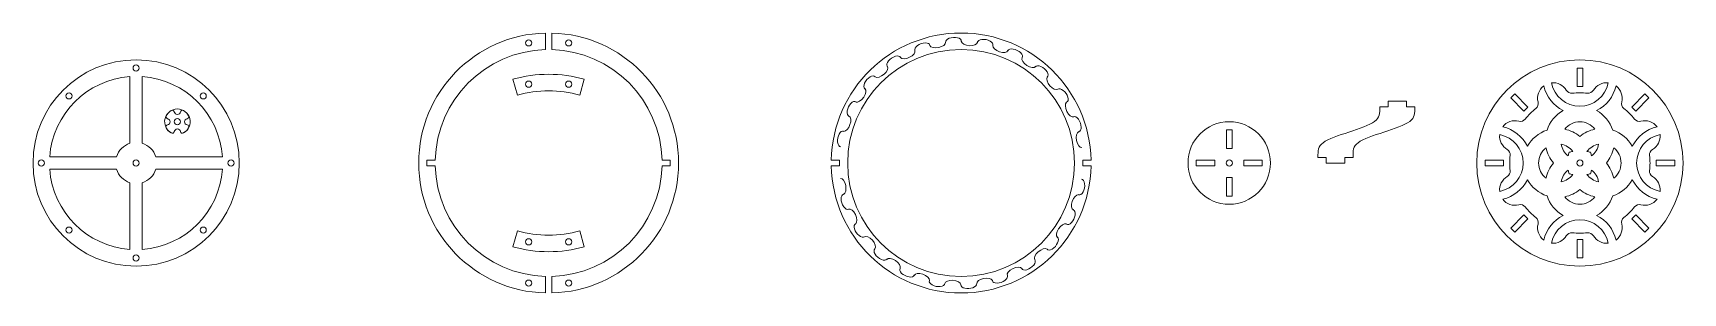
# Model space of a CAD drawing. Header units: millimetres. Extents: x -50 to 750, y -63 to 63.
import ezdxf

# ---------------------------------------------------------------- set-up
doc = ezdxf.new("R2010")
doc.units = ezdxf.units.MM
doc.layers.add('cut', color=18, linetype='Continuous', lineweight=0, true_color=0x000000)
doc.layers.add('engrave', color=3, linetype='Continuous', lineweight=0, true_color=0x00ff00)

msp = doc.modelspace()

# ---------------------------------------------------------------- linework, layer by layer
at = {"layer": 'cut'}
for p, q in [((198.41, 63), (198.41, 54.98)), ((201.59, 63), (201.59, 54.98)), ((-3, 41.89), (-3, 9.54)), ((3, 41.89), (3, 9.54)), ((184.89, 32.88), (182.69, 40.58)), ((215.11, 32.88), (217.31, 40.58)), ((698.64, 46), (701.36, 46)), ((698.64, 46), (698.64, 37)), ((701.36, 37), (701.36, 46)), ((666.51, 31.57), (668.43, 33.49)), ((674.8, 27.12), (668.43, 33.49)), ((698.64, 37), (701.36, 37)), ((731.57, 33.49), (725.2, 27.12)), ((731.57, 33.49), (733.49, 31.57)), ((607, 27.28), (603, 27.28)), ((607, 27.28), (607, 30)), ((607, 30), (616, 30)), ((616, 27.28), (616, 30)), ((616, 27.28), (620, 27.28)), ((666.51, 31.57), (672.88, 25.2)), ((672.88, 25.2), (674.8, 27.12)), ((725.2, 27.12), (727.12, 25.2)), ((727.12, 25.2), (733.49, 31.57)), ((528.64, 16), (531.36, 16)), ((528.64, 16), (528.64, 7)), ((531.36, 7), (531.36, 16)), ((-9.54, 3), (-41.89, 3)), ((9.54, 3), (41.89, 3)), ((145.02, 1.36), (141.02, 1.36)), ((141.02, 1.36), (141.02, -1.36)), ((254.98, 1.36), (258.98, 1.36)), ((258.98, 1.36), (258.98, -1.36)), ((337.01, 1.36), (341.01, 1.36)), ((341.01, 1.36), (341.01, -1.36)), ((462.99, 1.36), (458.99, 1.36)), ((458.99, 1.36), (458.99, -1.36)), ((514, -1.36), (514, 1.36)), ((523, 1.36), (514, 1.36)), ((523, -1.36), (523, 1.36)), ((528.64, 7), (531.36, 7)), ((537, 1.36), (537, -1.36)), ((546, 1.36), (537, 1.36)), ((546, 1.36), (546, -1.36)), ((577, 2.72), (573, 2.72)), ((577, 2.72), (577, 0)), ((577, 0), (586, 0)), ((586, 2.72), (586, 0)), ((586, 2.72), (590, 2.72)), ((654, -1.36), (654, 1.36)), ((663, 1.36), (654, 1.36)), ((663, -1.36), (663, 1.36)), ((737, 1.36), (737, -1.36)), ((746, 1.36), (737, 1.36)), ((746, 1.36), (746, -1.36)), ((-9.54, -3), (-41.89, -3)), ((9.54, -3), (41.89, -3)), ((141.02, -1.36), (145.02, -1.36)), ((258.98, -1.36), (254.98, -1.36)), ((341.01, -1.36), (337.01, -1.36)), ((458.99, -1.36), (462.99, -1.36)), ((514, -1.36), (523, -1.36)), ((531.36, -7), (528.64, -7)), ((528.64, -7), (528.64, -16)), ((531.36, -16), (531.36, -7)), ((537, -1.36), (546, -1.36)), ((654, -1.36), (663, -1.36)), ((737, -1.36), (746, -1.36)), ((-3, -41.89), (-3, -9.54)), ((3, -41.89), (3, -9.54)), ((531.36, -16), (528.64, -16)), ((672.88, -25.2), (666.51, -31.57)), ((668.43, -33.49), (666.51, -31.57)), ((668.43, -33.49), (674.8, -27.12)), ((674.8, -27.12), (672.88, -25.2)), ((727.12, -25.2), (725.2, -27.12)), ((725.2, -27.12), (731.57, -33.49)), ((733.49, -31.57), (727.12, -25.2)), ((733.49, -31.57), (731.57, -33.49)), ((184.89, -32.88), (182.69, -40.58)), ((215.11, -32.88), (217.31, -40.58)), ((701.36, -37), (698.64, -37)), ((698.64, -37), (698.64, -46)), ((701.36, -46), (701.36, -37)), ((701.36, -46), (698.64, -46)), ((198.41, -63), (198.41, -54.98)), ((201.59, -63), (201.59, -54.98))]:
    msp.add_line(p, q, dxfattribs=at)
for centre, radius in [((190.3, 58.21), 1.5), ((209.7, 58.21), 1.5), ((0, 0), 50), ((400, 0), 55), ((700, 0), 50), ((0, 46), 1.5), ((-32.53, 32.53), 1.5), ((32.53, 32.53), 1.5), ((190.3, 38.21), 1.5), ((209.7, 38.21), 1.5), ((20, 20), 1.5), ((530, 0), 20), ((-46, 0), 1.5), ((0, 0), 1.5), ((46, 0), 1.5), ((530, 0), 1.5), ((700, 0), 1.5), ((-32.53, -32.53), 1.5), ((32.53, -32.53), 1.5), ((190.3, -38.21), 1.5), ((209.7, -38.21), 1.5), ((0, -46), 1.5), ((190.3, -58.21), 1.5), ((209.7, -58.21), 1.5)]:
    msp.add_circle(centre, radius, dxfattribs=at)
for centre, radius, start, end in [((200, 0), 63, 91.44392, 268.55608), ((200, 0), 63, 271.44392, 88.55608), ((400, 0), 63, 1.23696, 178.76304), ((200, 0), 55, 91.65399, 178.58309), ((200, 0), 55, 1.41691, 88.34601), ((0, 0), 42, 94.09604, 175.90396), ((0, 0), 42, 4.09604, 85.90396), ((200, -20), 63, 74.0546, 105.9454), ((200, -20), 55, 74.0546, 105.9454), ((686.99, 31.41), 7.5, 127.01934, 194.22598), ((700, 41.5), 18, 193.1658, 243.30436), ((686.99, 31.41), 7.5, 30.77402, 95.66636), ((700, 41.5), 14, 190.80585, 349.19415), ((696.01, 36.78), 3, 210.77402, 276.19026), ((700, 0), 34, 83.80974, 96.19026), ((703.99, 36.78), 3, 263.80974, 329.22598), ((713.01, 31.41), 7.5, 84.33364, 149.22598), ((700, 41.5), 18, 296.69564, 346.8342), ((713.01, 31.41), 7.5, 345.77402, 52.98066), ((20, 20), 6.18, 298.3444, 241.6556), ((20, 20), 6.18, 118.3444, 151.6556), ((17.54, 24.56), 1, 10.06543, 118.3444), ((20, 25), 1.5, 190.06543, 349.93457), ((22.46, 24.56), 1, 61.6556, 169.93457), ((20, 20), 6.18, 28.3444, 61.6556), ((700, 0), 34, 128.80974, 141.19026), ((676.81, 28.83), 3, 308.80974, 14.22598), ((700, 10.75), 16.75, 118.86694, 161.9887), ((700, 10.75), 16.75, 18.0113, 61.13306), ((723.19, 28.83), 3, 165.77402, 231.19026), ((700, 0), 34, 38.80974, 51.19026), ((15.44, 22.46), 1, 151.6556, 259.93457), ((15.44, 17.54), 1, 100.06543, 208.3444), ((20, 20), 6.18, 208.3444, 241.6556), ((15, 20), 1.5, 280.06543, 79.93457), ((20, 15), 1.5, 10.06543, 169.93457), ((20, 20), 6.18, 298.3444, 331.6556), ((25, 20), 1.5, 100.06543, 259.93457), ((24.56, 22.46), 1, 280.06543, 28.3444), ((24.56, 17.54), 1, 331.6556, 79.93457), ((668.59, 13.01), 7.5, 75.77402, 142.98066), ((658.5, 0), 18, 26.69564, 76.8342), ((671.17, 23.19), 3, 255.77402, 321.19026), ((700, 10.75), 9.25, 37.62033, 142.37967), ((689.25, 0), 16.75, 50.0745, 78.20694), ((710.75, 0), 16.75, 101.79306, 129.9255), ((741.5, 0), 18, 103.1658, 153.30436), ((728.83, 23.19), 3, 218.80974, 284.22598), ((731.41, 13.01), 7.5, 37.01934, 104.22598), ((0, 0), 10, 107.4576, 162.5424), ((0, 0), 10, 17.4576, 72.5424), ((17.54, 15.44), 1, 241.6556, 349.93457), ((22.46, 15.44), 1, 190.06543, 298.3444), ((668.59, 13.01), 7.5, 174.33364, 239.22598), ((658.5, 0), 14, 280.80585, 79.19415), ((689.25, 0), 16.75, 108.0113, 151.13306), ((700, 10.75), 9.25, 190.26265, 232.37967), ((689.25, 0), 9.25, 37.62033, 79.73735), ((710.75, 0), 9.25, 100.26265, 142.37967), ((700, 10.75), 9.25, 307.62033, 349.73735), ((710.75, 0), 16.75, 28.86694, 71.9887), ((741.5, 0), 14, 100.80585, 259.19415), ((731.41, 13.01), 7.5, 300.77402, 5.66636), ((663.22, 3.99), 3, 353.80974, 59.22598), ((700, 0), 34, 173.80974, 186.19026), ((689.25, 0), 9.25, 127.62033, 232.37967), ((700, 10.75), 16.75, 191.79306, 219.9255), ((700, -10.75), 16.75, 140.0745, 168.20694), ((710.75, 0), 16.75, 161.9887, 168.20694), ((700, -10.75), 16.75, 101.79306, 108.0113), ((700, -10.75), 16.75, 71.9887, 78.20694), ((689.25, 0), 16.75, 11.79306, 18.0113), ((700, 10.75), 16.75, 320.0745, 348.20694), ((700, -10.75), 16.75, 11.79306, 39.9255), ((710.75, 0), 9.25, 307.62033, 52.37967), ((736.78, 3.99), 3, 120.77402, 186.19026), ((700, 0), 34, 353.80974, 6.19026), ((0, 0), 42, 184.09604, 265.90396), ((0, 0), 10, 197.4576, 252.5424), ((0, 0), 42, 274.09604, 355.90396), ((0, 0), 10, 287.4576, 342.5424), ((200, 0), 55, 181.41691, 268.34601), ((200, 0), 55, 271.65399, 358.58309), ((400, 0), 63, 181.23696, 358.76304), ((668.59, -13.01), 7.5, 120.77402, 185.66636), ((663.22, -3.99), 3, 300.77402, 6.19026), ((700, -10.75), 9.25, 127.62033, 169.73735), ((689.25, 0), 9.25, 280.26265, 322.37967), ((710.75, 0), 16.75, 191.79306, 198.0113), ((700, 10.75), 16.75, 251.9887, 258.20694), ((700, 10.75), 16.75, 281.79306, 288.0113), ((710.75, 0), 9.25, 217.62033, 259.73735), ((689.25, 0), 16.75, 341.9887, 348.20694), ((700, -10.75), 9.25, 10.26265, 52.37967), ((736.78, -3.99), 3, 173.80974, 239.22598), ((731.41, -13.01), 7.5, 354.33364, 59.22598), ((658.5, 0), 18, 283.1658, 333.30436), ((689.25, 0), 16.75, 208.86694, 251.9887), ((700, -10.75), 16.75, 198.0113, 241.13306), ((689.25, 0), 16.75, 281.79306, 309.9255), ((710.75, 0), 16.75, 230.0745, 258.20694), ((700, -10.75), 16.75, 298.86694, 341.9887), ((710.75, 0), 16.75, 288.0113, 331.13306), ((741.5, 0), 18, 206.69564, 256.8342), ((668.59, -13.01), 7.5, 217.01934, 284.22598), ((671.17, -23.19), 3, 38.80974, 104.22598), ((700, 0), 34, 218.80974, 231.19026), ((700, -10.75), 9.25, 217.62033, 322.37967), ((700, 0), 34, 308.80974, 321.19026), ((728.83, -23.19), 3, 75.77402, 141.19026), ((731.41, -13.01), 7.5, 255.77402, 322.98066), ((676.81, -28.83), 3, 345.77402, 51.19026), ((686.99, -31.41), 7.5, 165.77402, 232.98066), ((700, -41.5), 18, 116.69564, 166.8342), ((700, -41.5), 14, 10.80585, 169.19415), ((700, -41.5), 18, 13.1658, 63.30436), ((713.01, -31.41), 7.5, 307.01934, 14.22598), ((723.19, -28.83), 3, 128.80974, 194.22598), ((200, 20), 55, 254.0546, 285.9454), ((686.99, -31.41), 7.5, 264.33364, 329.22598), ((696.01, -36.78), 3, 83.80974, 149.22598), ((700, 0), 34, 263.80974, 276.19026), ((703.99, -36.78), 3, 30.77402, 96.19026), ((713.01, -31.41), 7.5, 210.77402, 275.66636), ((200, 20), 63, 254.0546, 285.9454)]:
    msp.add_arc(centre, radius, start, end, dxfattribs=at)
for points in [[(573, 2.72), (573, 6), (573, 10), (588, 15), (603, 20), (603, 24), (603, 27.28)], [(590, 2.72), (590, 6), (590, 10), (605, 15), (620, 20), (620, 24), (620, 27.28)]]:
    msp.add_open_spline(points, degree=3, dxfattribs=at)
at = {"layer": 'engrave'}
for centre, major_axis, ratio, start_param, end_param in [((381.16, 55.91), (-3.6, -1.34), 0.521135, 3.017567, 6.317099), ((388.59, 57.89), (3.86, 0.63), 0.510872, 3.270571, 6.283185), ((396.27, 58.88), (-3.82, -0.37), 0.521135, 3.017567, 6.317099), ((403.96, 58.87), (3.9, -0.39), 0.510872, 3.270571, 6.283185), ((411.64, 57.84), (-3.79, 0.63), 0.521135, 3.017567, 6.317099), ((419.06, 55.84), (3.66, -1.39), 0.510872, 3.270571, 6.283185), ((367.33, 49.13), (-3.12, -2.23), 0.521135, 3.017567, 6.317099), ((373.99, 52.96), (3.57, 1.61), 0.510872, 3.270571, 6.283185), ((426.21, 52.86), (-3.49, 1.59), 0.521135, 3.017567, 6.317099), ((432.86, 49), (3.18, -2.29), 0.510872, 3.270571, 6.283185), ((355.73, 39), (-2.44, -2.96), 0.521135, 3.017567, 6.317099), ((361.17, 44.42), (3.03, 2.48), 0.510872, 3.270571, 6.283185), ((439, 44.27), (-2.96, 2.44), 0.521135, 3.017567, 6.317099), ((444.42, 38.83), (2.48, -3.03), 0.510872, 3.270571, 6.283185), ((351, 32.86), (2.29, 3.18), 0.510872, 3.270571, 6.283185), ((449.13, 32.67), (-2.23, 3.12), 0.521135, 3.017567, 6.317099), ((347.14, 26.21), (-1.59, -3.49), 0.521135, 3.017567, 6.317099), ((452.96, 26.01), (1.61, -3.57), 0.510872, 3.270571, 6.283185), ((344.16, 19.06), (1.39, 3.66), 0.510872, 3.270571, 6.283185), ((455.91, 18.84), (-1.34, 3.6), 0.521135, 3.017567, 6.317099), ((342.16, 11.64), (-0.63, -3.79), 0.521135, 3.017567, 6.317099), ((457.89, 11.41), (0.63, -3.86), 0.510872, 3.270571, 6.283185), ((342.11, -11.41), (-0.63, 3.86), 0.510872, 3.270571, 6.283185), ((457.84, -11.64), (0.63, 3.79), 0.521135, 3.017567, 6.317099), ((344.09, -18.84), (1.34, -3.6), 0.521135, 3.017567, 6.317099), ((455.84, -19.06), (-1.39, -3.66), 0.510872, 3.270571, 6.283185), ((347.04, -26.01), (-1.61, 3.57), 0.510872, 3.270571, 6.283185), ((452.86, -26.21), (1.59, 3.49), 0.521135, 3.017567, 6.317099), ((350.87, -32.67), (2.23, -3.12), 0.521135, 3.017567, 6.317099), ((449, -32.86), (-2.29, -3.18), 0.510872, 3.270571, 6.283185), ((355.58, -38.83), (-2.48, 3.03), 0.510872, 3.270571, 6.283185), ((444.27, -39), (2.44, 2.96), 0.521135, 3.017567, 6.317099), ((361, -44.27), (2.96, -2.44), 0.521135, 3.017567, 6.317099), ((367.14, -49), (-3.18, 2.29), 0.510872, 3.270571, 6.283185), ((432.67, -49.13), (3.12, 2.23), 0.521135, 3.017567, 6.317099), ((438.83, -44.42), (-3.03, -2.48), 0.510872, 3.270571, 6.283185), ((373.79, -52.86), (3.49, -1.59), 0.521135, 3.017567, 6.317099), ((380.94, -55.84), (-3.66, 1.39), 0.510872, 3.270571, 6.283185), ((411.41, -57.89), (-3.86, -0.63), 0.510872, 3.270571, 6.283185), ((418.84, -55.91), (3.6, 1.34), 0.521135, 3.017567, 6.317099), ((426.01, -52.96), (-3.57, -1.61), 0.510872, 3.270571, 6.283185), ((388.36, -57.84), (3.79, -0.63), 0.521135, 3.017567, 6.317099), ((396.04, -58.87), (-3.9, 0.39), 0.510872, 3.270571, 6.283185), ((403.73, -58.88), (3.82, 0.37), 0.521135, 3.017567, 6.317099)]:
    msp.add_ellipse(centre, major_axis=major_axis, ratio=ratio, start_param=start_param, end_param=end_param, dxfattribs=at)

doc.saveas('drawing.dxf')
